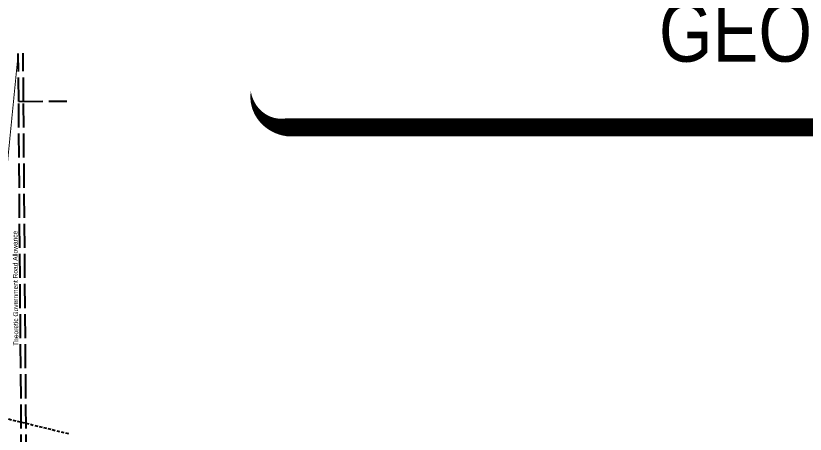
# Model space of a CAD drawing. Extents: x 534052 to 544180, y 6043031 to 6050786.
# Drawn here: x 535818 to 537458, y 6046873 to 6047742 of the extents above; entities that cross this region are included whole.
import ezdxf
from ezdxf.enums import TextEntityAlignment as Align

# ---------------------------------------------------------------- set-up
doc = ezdxf.new("R2010")
doc.units = 0
doc.header["$LTSCALE"] = 5
for name, pattern in [('DASHDOT2', [12.7, 6.35, -3.175, 0, -3.175]), ('foc-ACCESSROAD', [3.75, 2.5, -1.25]), ('foc-TIELINE', [1.875, 1.25, -0.625]), ('foc-UNSURVEYED', [12.5, 10, -2.5])]:
    doc.linetypes.add(name, pattern=pattern)
for name, color, linetype in [('AS-WILDLIFE', 131, 'DASHDOT2'), ('C-AR', 13, 'foc-ACCESSROAD'), ('L-ROAD-T', 7, 'Continuous'), ('L-TIE', 7, 'foc-TIELINE'), ('L-USEC', 7, 'foc-UNSURVEYED')]:
    doc.layers.add(name, color=color, linetype=linetype)
doc.layers.add('DISCLAIMER', color=7, linetype='Continuous', plot=False)
doc.styles.add('80', font='', dxfattribs={"height": 10})
doc.styles.add('80L', font='', dxfattribs={"height": 10})
doc.styles.get('80').set_extended_font_data('Arial Narrow')
doc.styles.get('80L').set_extended_font_data('Arial Narrow')

# ---------------------------------------------------------------- blocks, each defined once
blk = doc.blocks.new('Disclaimer_Legal')
at = {"layer": 'DISCLAIMER', "color": 254, "flags": 128}
blk.add_lwpolyline([(-3612.9, -1104.6, 37.5, 37.5, 0), (4096.1, -1104.6, 37.5, 37.5, 0.414214), (4171.1, -1029.6, 37.5, 37.5, 0), (4171.1, 2078.7, 37.5, 0, 0.414214), (4096.1, 2153.7, 0, 0, 0), (-3612.9, 2153.7, 0, 0, 0.414214), (-3687.9, 2078.7, 0, 0, 0), (-3687.9, -1029.6, 0, 37.5, 0.414214)], format="xyseb", close=True, dxfattribs=at)
at = {"layer": 'DISCLAIMER', "color": 254, "insert": (241.6, 533.9), "char_height": 125, "width": 7717.568, "attachment_point": 5, "style": '80'}
blk.add_mtext('NOTICE TO THE CORPORATION, PERSON &/OR PERSONS REGARDING THIS COMPUTER AIDED DESIGN AND DRAFTING (CADD) FILES. ACCEPTANCE OF THE CADD DATA IS BASED ON THE FOLLOWING DISCLAIMER WHICH COVERS ALL CADD DATA RECIEVED FROM COMPASS GEOMATICS LTD.\\P{\\fArial Narrow|b1|i0|c0|p34;DISCLAIMER}\\PCOMPASS GEOMATICS LTD. MAKES NO REPRESENTATION OR WARRANTIES, EXPRESS OR IMPLIED, WITH RESPECT TO THE REUSE OF THE DATA PROVIDED HEREWITH, REGARDLESS OF ITS FORMAT OR THE MEANS OF ITS TRANSMISSION. THERE IS NO GUARANTEE OR REPRESENTATION TO THE USER AS TO THE ACCURACY, CURRENCY, SUITABILITY OR RELIABILITY OF THIS DATA FOR ANY PURPOSE. THE USER ACCEPTS THE DATA "AS IS", AND ASSUMES ALL RISKS ASSOCIATED WITH ITS USE. BY ACCEPTANCE OF THIS DATA, THE USER AGREES NOT TO TRANSMIT THIS DATA OR PROVIDE ACCESS OR ANY PART OF IT TO ANOTHER PARTY UNLESS THE USER SHALL INCLUDE WITH THE DATA A COPY OF THIS DISCLAIMER. COMPASS GEOMATICS LTD. ASSUMES NO RESPONSIBILITY FOR ACTUAL OR CONSEQUENTIAL DAMAGE AS A RESULT OF ANY USER\'S RELIANCE ON THIS DATA. THIS CADD FILE IS FOR ILLUSTRATION PURPOSES ONLY.\\PIF YOU REQUIRE MORE ACCURATE INFORMATION, PLEASE CONTACT DARCI ANGLEHART AT COMPASS GEOMATICS LTD. VIA EMAIL: darci.anglehart@compassgeomatics.ca OR CELL: 506-961-7292', dxfattribs=at)

msp = doc.modelspace()

# ---------------------------------------------------------------- linework, layer by layer
at = {"layer": 'AS-WILDLIFE', "const_width": 1.998, "flags": 128}
msp.add_lwpolyline([(535644.872, 6045854.973), (535822.839, 6047664.306)], dxfattribs=at)
at = {"layer": 'L-TIE'}
msp.add_line((534208.678, 6047293.903), (535929.231, 6046874.121), dxfattribs=at)
at = {"layer": 'L-USEC'}
for p, q in [((535823.819, 6047564.389), (535823.028, 6047664.307)), ((535833.872, 6047564.469), (535833.081, 6047664.377)), ((535823.819, 6047564.363), (535923.765, 6047565.02)), ((535830.181, 6046760.285), (535823.819, 6047564.389)), ((535840.234, 6046760.364), (535833.872, 6047564.469))]:
    msp.add_line(p, q, dxfattribs=at)

# ---------------------------------------------------------------- block references
at = {"layer": 'C-AR', "color": 5, "xscale": 0.99947671, "yscale": 0.99947671, "zscale": 0.99947671}
msp.add_blockref('Disclaimer_Legal', (539992.133, 6048614.913), dxfattribs=at)

# ---------------------------------------------------------------- texts
at = {"layer": 'L-ROAD-T', "style": '80L'}
msp.add_text('Theoretic Government Road Allowance', height=9.99477, rotation=90.432705, dxfattribs=at).set_placement((535817.15, 6047176.301), align=Align.MIDDLE_CENTER)

doc.saveas('drawing.dxf')
